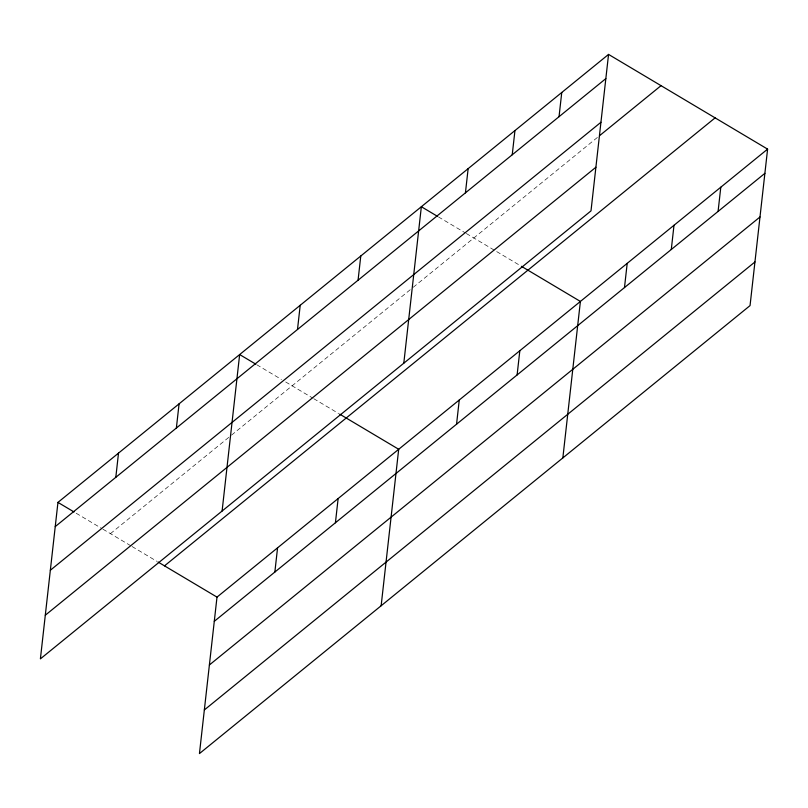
<?xml version="1.0" encoding="UTF-8"?>
<svg xmlns="http://www.w3.org/2000/svg" width="808" height="808" viewBox="0 0 808 808"><rect width="100%" height="100%" fill="white"/><g stroke="black" fill="none" stroke-linecap="round" stroke-linejoin="round"><path stroke-width="0.61" stroke-dasharray="4.04 3.03" d="M110.433 533.654L229.613 436.684M231.573 435.088L410.333 289.638M413.272 287.254L597.657 137.229M438.481 216.928L465.267 232.876M466.337 233.512L520.342 265.68M256.793 364.761L281.426 379.437M285.709 381.982L312.686 398.051M313.767 398.697L338.643 413.514M76.164 513.231L101.869 528.543M102.939 529.179L130.987 545.885M132.068 546.531L156.944 561.348"/><path stroke-width="1.21" d="M608.555 54.409L57.954 502.394L40.4 658.874L591.001 210.888L608.555 54.409L767.6 149.126L750.046 305.606L199.445 753.591L216.999 597.112L767.6 149.126M115.807 477.326L118.513 453.116M176.366 428.048L179.083 403.838M222.099 511.04L239.653 354.55L255.722 364.125M297.495 329.492L300.212 305.272M274.851 572.054L277.568 547.834M358.065 280.214L360.782 255.995M335.421 522.776L338.128 498.556M403.798 363.196L421.352 206.717L437.411 216.292M381.144 605.758L398.697 449.278L339.724 414.151M465.428 192.859L468.145 168.64M456.55 424.22L459.267 400M512.232 154.782L514.949 130.563M517.11 374.942L519.827 350.723M559.035 116.695L561.752 92.486M562.843 457.924L580.396 301.445L521.423 266.317M624.483 287.577L627.2 263.368M671.286 249.5L673.993 225.291M718.08 211.423L720.797 187.203M55.237 526.604L605.838 78.618M50.338 570.256L600.94 122.271M599.607 135.643L661.035 85.658M45.299 615.221L595.9 167.236M164.519 565.852L715.11 117.867M214.282 621.332L764.883 173.346M209.393 664.974L759.985 216.988M204.343 709.949L754.945 261.964M57.954 502.394L74.023 511.959M158.025 561.994L216.999 597.112"/></g></svg>
